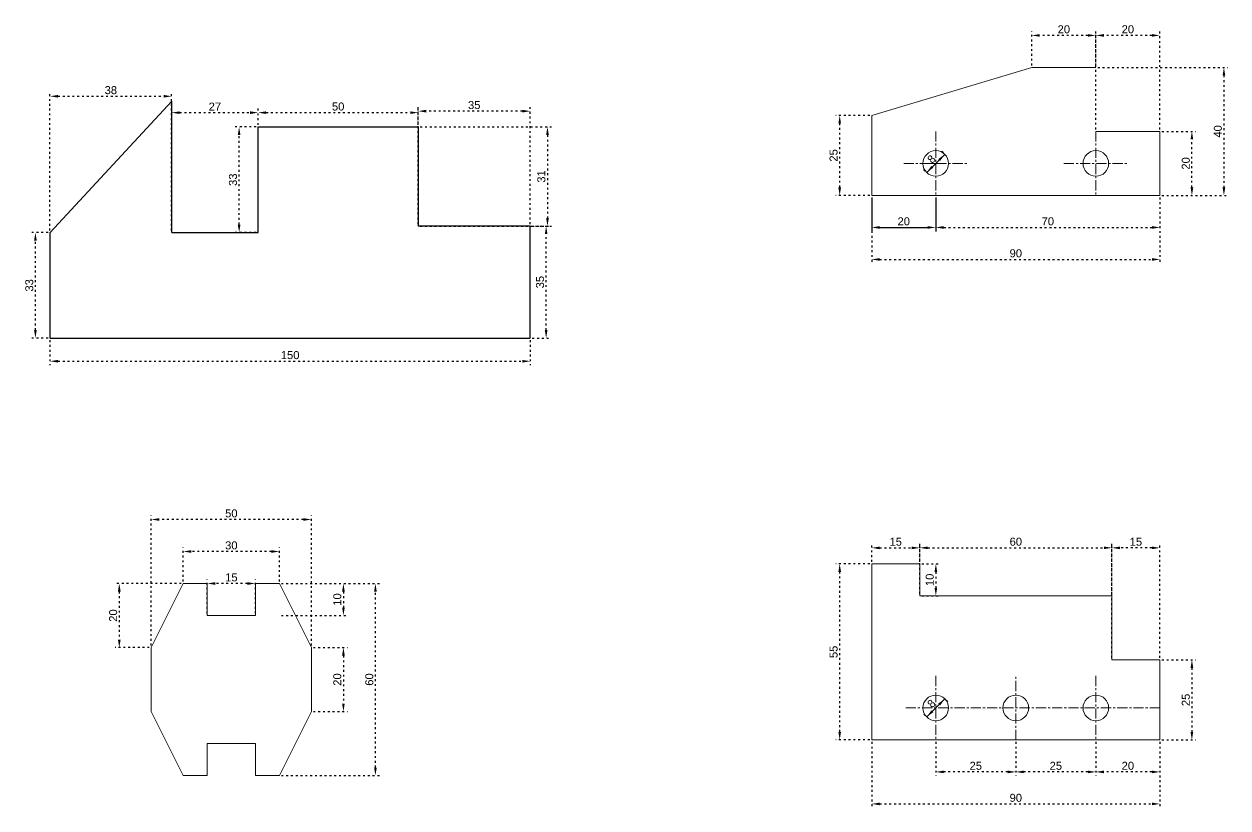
# Model space of a CAD drawing. Header units: millimetres. Extents: x 1655 to 2052, y 242 to 1814.
# Drawn here: x 1655.3 to 2031.3, y 1419.9 to 1664.8 of the extents above; entities that cross this region are included whole.
import ezdxf

# ---------------------------------------------------------------- set-up
doc = ezdxf.new("R2010")
doc.units = ezdxf.units.MM
doc.header["$LTSCALE"] = 0.0005
doc.linetypes.add('ACAD_ISO03W100', pattern=[30, 12, -18])
doc.linetypes.add('CENTERX2', pattern=[101.6, 63.5, -12.7, 12.7, -12.7])
doc.styles.get("Standard").update_dxf_attribs({"font": 'arial.ttf'})
doc.dimstyles.new('ISO-25', dxfattribs={"dimtxt": 2.5, "dimasz": 2.5, "dimexe": 1.25, "dimexo": 0.625, "dimtad": 1, "dimtxsty": 'Standard', "dimcen": 2.5, "dimadec": 0, "dimazin": 0, "dimtfac": 1, "dimtmove": 0, "dimatfit": 3, "dimfxl": 1, "dimarcsym": 0})

# ---------------------------------------------------------------- blocks, each defined once
blk = doc.blocks.new('*D1')
at = {"layer": 'Defpoints', "color": 0, "linetype": 'ACAD_ISO03W100', "lineweight": -2, "ltscale": 100, "transparency": 16777216}
for p, q in [((1728.36, 1633.28), (1728.36, 1638.37)), ((1730.86, 1637.12), (1775.86, 1637.12)), ((1778.36, 1633.28), (1778.36, 1638.37))]:
    blk.add_line(p, q, dxfattribs=at)
at = {"layer": 'Defpoints', "color": 0, "linetype": 'ACAD_ISO03W100', "lineweight": 20, "ltscale": 100, "transparency": 16777216}
for p in [(1778.36, 1637.12), (1728.36, 1632.66), (1778.36, 1632.66)]:
    blk.add_point(p, dxfattribs=at)
for points in [[(1730.86, 1637.53), (1730.86, 1636.7), (1728.36, 1637.12)], [(1775.86, 1637.53), (1775.86, 1636.7), (1778.36, 1637.12)]]:
    blk.add_solid(points, dxfattribs=at)
at = {"layer": 'Defpoints', "color": 0, "linetype": 'ACAD_ISO03W100', "lineweight": 20, "ltscale": 100, "transparency": 16777216, "insert": (1753.36, 1639.02), "char_height": 2.5, "attachment_point": 5}
blk.add_mtext('50', dxfattribs=at)
blk = doc.blocks.new('*D2')
at = {"layer": 'Defpoints', "color": 0, "linetype": 'ACAD_ISO03W100', "lineweight": -2, "ltscale": 100, "transparency": 16777216}
for p, q in [((1778.36, 1602.28), (1778.36, 1638.83)), ((1810.86, 1637.58), (1780.86, 1637.58)), ((1813.36, 1602.28), (1813.36, 1638.83))]:
    blk.add_line(p, q, dxfattribs=at)
at = {"layer": 'Defpoints', "color": 0, "linetype": 'ACAD_ISO03W100', "lineweight": 20, "ltscale": 100, "transparency": 16777216}
for p in [(1778.36, 1637.58), (1778.36, 1601.66), (1813.36, 1601.66)]:
    blk.add_point(p, dxfattribs=at)
for points in [[(1780.86, 1638), (1780.86, 1637.16), (1778.36, 1637.58)], [(1810.86, 1638), (1810.86, 1637.16), (1813.36, 1637.58)]]:
    blk.add_solid(points, dxfattribs=at)
at = {"layer": 'Defpoints', "color": 0, "linetype": 'ACAD_ISO03W100', "lineweight": 20, "ltscale": 100, "transparency": 16777216, "insert": (1795.86, 1639.48), "char_height": 2.5, "attachment_point": 5}
blk.add_mtext('35', dxfattribs=at)
blk = doc.blocks.new('*D3')
at = {"layer": 'Defpoints', "color": 0, "linetype": 'ACAD_ISO03W100', "lineweight": -2, "ltscale": 100, "transparency": 16777216}
for p, q in [((1701.36, 1600.28), (1701.36, 1638.37)), ((1703.86, 1637.12), (1725.86, 1637.12)), ((1728.36, 1600.28), (1728.36, 1638.37))]:
    blk.add_line(p, q, dxfattribs=at)
at = {"layer": 'Defpoints', "color": 0, "linetype": 'ACAD_ISO03W100', "lineweight": 20, "ltscale": 100, "transparency": 16777216}
for p in [(1728.36, 1637.12), (1701.36, 1599.66), (1728.36, 1599.66)]:
    blk.add_point(p, dxfattribs=at)
for points in [[(1703.86, 1637.53), (1703.86, 1636.7), (1701.36, 1637.12)], [(1725.86, 1637.53), (1725.86, 1636.7), (1728.36, 1637.12)]]:
    blk.add_solid(points, dxfattribs=at)
at = {"layer": 'Defpoints', "color": 0, "linetype": 'ACAD_ISO03W100', "lineweight": 20, "ltscale": 100, "transparency": 16777216, "insert": (1714.86, 1639), "char_height": 2.5, "attachment_point": 5}
blk.add_mtext('27', dxfattribs=at)
blk = doc.blocks.new('*D4')
at = {"layer": 'Defpoints', "color": 0, "linetype": 'ACAD_ISO03W100', "lineweight": -2, "ltscale": 100, "transparency": 16777216}
for p, q in [((1813.99, 1601.66), (1819.57, 1601.66)), ((1818.32, 1569.16), (1818.32, 1599.16)), ((1813.99, 1566.66), (1819.57, 1566.66))]:
    blk.add_line(p, q, dxfattribs=at)
at = {"layer": 'Defpoints', "color": 0, "linetype": 'ACAD_ISO03W100', "lineweight": 20, "ltscale": 100, "transparency": 16777216}
for p in [(1813.36, 1601.66), (1818.32, 1601.66), (1813.36, 1566.66)]:
    blk.add_point(p, dxfattribs=at)
for points in [[(1817.9, 1599.16), (1818.73, 1599.16), (1818.32, 1601.66)], [(1817.9, 1569.16), (1818.73, 1569.16), (1818.32, 1566.66)]]:
    blk.add_solid(points, dxfattribs=at)
at = {"layer": 'Defpoints', "color": 0, "linetype": 'ACAD_ISO03W100', "lineweight": 20, "ltscale": 100, "transparency": 16777216, "insert": (1816.42, 1584.16), "char_height": 2.5, "attachment_point": 5, "rotation": 90}
blk.add_mtext('35', dxfattribs=at)
blk = doc.blocks.new('*D5')
at = {"layer": 'Defpoints', "color": 0, "linetype": 'ACAD_ISO03W100', "lineweight": -2, "ltscale": 100, "transparency": 16777216}
for p, q in [((1778.99, 1632.66), (1819.98, 1632.66)), ((1818.73, 1630.16), (1818.73, 1604.16)), ((1778.99, 1601.66), (1819.98, 1601.66))]:
    blk.add_line(p, q, dxfattribs=at)
at = {"layer": 'Defpoints', "color": 0, "linetype": 'ACAD_ISO03W100', "lineweight": 20, "ltscale": 100, "transparency": 16777216}
for p in [(1778.36, 1632.66), (1778.36, 1601.66), (1818.73, 1601.66)]:
    blk.add_point(p, dxfattribs=at)
for points in [[(1818.32, 1630.16), (1819.15, 1630.16), (1818.73, 1632.66)], [(1818.32, 1604.16), (1819.15, 1604.16), (1818.73, 1601.66)]]:
    blk.add_solid(points, dxfattribs=at)
at = {"layer": 'Defpoints', "color": 0, "linetype": 'ACAD_ISO03W100', "lineweight": 20, "ltscale": 100, "transparency": 16777216, "insert": (1816.83, 1617.16), "char_height": 2.5, "attachment_point": 5, "rotation": 90}
blk.add_mtext('31', dxfattribs=at)
blk = doc.blocks.new('*D6')
at = {"layer": 'Defpoints', "color": 0, "linetype": 'ACAD_ISO03W100', "lineweight": -2, "ltscale": 100, "transparency": 16777216}
for p, q in [((1663.36, 1566.03), (1663.36, 1558.2)), ((1813.36, 1566.03), (1813.36, 1558.2)), ((1665.86, 1559.45), (1810.86, 1559.45))]:
    blk.add_line(p, q, dxfattribs=at)
at = {"layer": 'Defpoints', "color": 0, "linetype": 'ACAD_ISO03W100', "lineweight": 20, "ltscale": 100, "transparency": 16777216}
for p in [(1663.36, 1566.66), (1813.36, 1566.66), (1813.36, 1559.45)]:
    blk.add_point(p, dxfattribs=at)
for points in [[(1665.86, 1559.86), (1665.86, 1559.03), (1663.36, 1559.45)], [(1810.86, 1559.86), (1810.86, 1559.03), (1813.36, 1559.45)]]:
    blk.add_solid(points, dxfattribs=at)
at = {"layer": 'Defpoints', "color": 0, "linetype": 'ACAD_ISO03W100', "lineweight": 20, "ltscale": 100, "transparency": 16777216, "insert": (1738.36, 1561.35), "char_height": 2.5, "attachment_point": 5}
blk.add_mtext('150', dxfattribs=at)
blk = doc.blocks.new('*D7')
at = {"layer": 'Defpoints', "color": 0, "linetype": 'ACAD_ISO03W100', "lineweight": -2, "ltscale": 100, "transparency": 16777216}
for p, q in [((1662.74, 1599.66), (1657.56, 1599.66)), ((1658.81, 1569.16), (1658.81, 1597.16)), ((1662.74, 1566.66), (1657.56, 1566.66))]:
    blk.add_line(p, q, dxfattribs=at)
at = {"layer": 'Defpoints', "color": 0, "linetype": 'ACAD_ISO03W100', "lineweight": 20, "ltscale": 100, "transparency": 16777216}
for p in [(1658.81, 1599.66), (1663.36, 1599.66), (1663.36, 1566.66)]:
    blk.add_point(p, dxfattribs=at)
for points in [[(1658.39, 1597.16), (1659.23, 1597.16), (1658.81, 1599.66)], [(1658.39, 1569.16), (1659.23, 1569.16), (1658.81, 1566.66)]]:
    blk.add_solid(points, dxfattribs=at)
at = {"layer": 'Defpoints', "color": 0, "linetype": 'ACAD_ISO03W100', "lineweight": 20, "ltscale": 100, "transparency": 16777216, "insert": (1656.91, 1583.16), "char_height": 2.5, "attachment_point": 5, "rotation": 90}
blk.add_mtext('33', dxfattribs=at)
blk = doc.blocks.new('*D8')
at = {"layer": 'Defpoints', "color": 0, "linetype": 'ACAD_ISO03W100', "lineweight": -2, "ltscale": 100, "transparency": 16777216}
for p, q in [((1663.36, 1600.28), (1663.36, 1643.48)), ((1701.36, 1600.28), (1701.36, 1643.48)), ((1665.86, 1642.23), (1698.86, 1642.23))]:
    blk.add_line(p, q, dxfattribs=at)
at = {"layer": 'Defpoints', "color": 0, "linetype": 'ACAD_ISO03W100', "lineweight": 20, "ltscale": 100, "transparency": 16777216}
for p in [(1701.36, 1642.23), (1663.36, 1599.66), (1701.36, 1599.66)]:
    blk.add_point(p, dxfattribs=at)
for points in [[(1665.86, 1642.65), (1665.86, 1641.82), (1663.36, 1642.23)], [(1698.86, 1642.65), (1698.86, 1641.82), (1701.36, 1642.23)]]:
    blk.add_solid(points, dxfattribs=at)
at = {"layer": 'Defpoints', "color": 0, "linetype": 'ACAD_ISO03W100', "lineweight": 20, "ltscale": 100, "transparency": 16777216, "insert": (1682.36, 1644.13), "char_height": 2.5, "attachment_point": 5}
blk.add_mtext('38', dxfattribs=at)
blk = doc.blocks.new('*D9')
at = {"layer": 'Defpoints', "color": 0, "linetype": 'ACAD_ISO03W100', "lineweight": -2, "ltscale": 100, "transparency": 16777216}
for p, q in [((1727.74, 1632.66), (1721.18, 1632.66)), ((1722.43, 1602.16), (1722.43, 1630.16)), ((1727.74, 1599.66), (1721.18, 1599.66))]:
    blk.add_line(p, q, dxfattribs=at)
at = {"layer": 'Defpoints', "color": 0, "linetype": 'ACAD_ISO03W100', "lineweight": 20, "ltscale": 100, "transparency": 16777216}
for p in [(1722.43, 1632.66), (1728.36, 1632.66), (1728.36, 1599.66)]:
    blk.add_point(p, dxfattribs=at)
for points in [[(1722.01, 1630.16), (1722.84, 1630.16), (1722.43, 1632.66)], [(1722.01, 1602.16), (1722.84, 1602.16), (1722.43, 1599.66)]]:
    blk.add_solid(points, dxfattribs=at)
at = {"layer": 'Defpoints', "color": 0, "linetype": 'ACAD_ISO03W100', "lineweight": 20, "ltscale": 100, "transparency": 16777216, "insert": (1720.52, 1616.16), "char_height": 2.5, "attachment_point": 5, "rotation": 90}
blk.add_mtext('33', dxfattribs=at)
blk = doc.blocks.new('*D26')
at = {"layer": 'Defpoints', "color": 0, "linetype": 'ACAD_ISO03W100', "lineweight": -2, "ltscale": 100, "transparency": 16777216}
for p, q in [((1920, 1610.63), (1920, 1590)), ((2010, 1610.63), (2010, 1590)), ((1922.5, 1591.25), (2007.5, 1591.25))]:
    blk.add_line(p, q, dxfattribs=at)
at = {"layer": 'Defpoints', "color": 0, "linetype": 'ACAD_ISO03W100', "lineweight": 20, "ltscale": 100, "transparency": 16777216}
for p in [(1920, 1611.25), (2010, 1611.25), (2010, 1591.25)]:
    blk.add_point(p, dxfattribs=at)
for points in [[(1922.5, 1591.67), (1922.5, 1590.83), (1920, 1591.25)], [(2007.5, 1591.67), (2007.5, 1590.83), (2010, 1591.25)]]:
    blk.add_solid(points, dxfattribs=at)
at = {"layer": 'Defpoints', "color": 0, "linetype": 'ACAD_ISO03W100', "lineweight": 20, "ltscale": 100, "transparency": 16777216, "insert": (1965, 1593.15), "char_height": 2.5, "attachment_point": 5}
blk.add_mtext('90', dxfattribs=at)
blk = doc.blocks.new('*D27')
at = {"layer": 'Defpoints', "color": 0, "lineweight": -2, "ltscale": 100, "transparency": 16777216}
for p, q in [((1920, 1610.63), (1920, 1600)), ((1940, 1610.63), (1940, 1600)), ((1922.5, 1601.25), (1937.5, 1601.25))]:
    blk.add_line(p, q, dxfattribs=at)
at = {"layer": 'Defpoints', "color": 0, "lineweight": 20, "ltscale": 100, "transparency": 16777216}
for p in [(1920, 1611.25), (1940, 1611.25), (1940, 1601.25)]:
    blk.add_point(p, dxfattribs=at)
for points in [[(1922.5, 1601.67), (1922.5, 1600.83), (1920, 1601.25)], [(1937.5, 1601.67), (1937.5, 1600.83), (1940, 1601.25)]]:
    blk.add_solid(points, dxfattribs=at)
at = {"layer": 'Defpoints', "color": 0, "lineweight": 20, "ltscale": 100, "transparency": 16777216, "insert": (1930, 1603.15), "char_height": 2.5, "attachment_point": 5}
blk.add_mtext('20', dxfattribs=at)
blk = doc.blocks.new('*D28')
at = {"layer": 'Defpoints', "color": 0, "linetype": 'ACAD_ISO03W100', "lineweight": -2, "ltscale": 100, "transparency": 16777216}
for p, q in [((2010.63, 1631.25), (2021.25, 1631.25)), ((2020, 1613.75), (2020, 1628.75)), ((2010.63, 1611.25), (2021.25, 1611.25))]:
    blk.add_line(p, q, dxfattribs=at)
at = {"layer": 'Defpoints', "color": 0, "linetype": 'ACAD_ISO03W100', "lineweight": 20, "ltscale": 100, "transparency": 16777216}
for p in [(2010, 1631.25), (2020, 1631.25), (2010, 1611.25)]:
    blk.add_point(p, dxfattribs=at)
for points in [[(2019.58, 1628.75), (2020.42, 1628.75), (2020, 1631.25)], [(2019.58, 1613.75), (2020.42, 1613.75), (2020, 1611.25)]]:
    blk.add_solid(points, dxfattribs=at)
at = {"layer": 'Defpoints', "color": 0, "linetype": 'ACAD_ISO03W100', "lineweight": 20, "ltscale": 100, "transparency": 16777216, "insert": (2018.1, 1621.25), "char_height": 2.5, "attachment_point": 5, "rotation": 90}
blk.add_mtext('20', dxfattribs=at)
blk = doc.blocks.new('*D29')
at = {"layer": 'Defpoints', "color": 0, "linetype": 'ACAD_ISO03W100', "lineweight": -2, "ltscale": 100, "transparency": 16777216}
for p, q in [((1940, 1610.63), (1940, 1600)), ((2010, 1610.63), (2010, 1600)), ((1942.5, 1601.25), (2007.5, 1601.25))]:
    blk.add_line(p, q, dxfattribs=at)
at = {"layer": 'Defpoints', "color": 0, "linetype": 'ACAD_ISO03W100', "lineweight": 20, "ltscale": 100, "transparency": 16777216}
for p in [(1940, 1611.25), (2010, 1611.25), (2010, 1601.25)]:
    blk.add_point(p, dxfattribs=at)
for points in [[(1942.5, 1601.67), (1942.5, 1600.83), (1940, 1601.25)], [(2007.5, 1601.67), (2007.5, 1600.83), (2010, 1601.25)]]:
    blk.add_solid(points, dxfattribs=at)
at = {"layer": 'Defpoints', "color": 0, "linetype": 'ACAD_ISO03W100', "lineweight": 20, "ltscale": 100, "transparency": 16777216, "insert": (1975, 1603.15), "char_height": 2.5, "attachment_point": 5}
blk.add_mtext('70', dxfattribs=at)
blk = doc.blocks.new('*D30')
at = {"layer": 'Defpoints', "color": 0, "linetype": 'ACAD_ISO03W100', "lineweight": -2, "ltscale": 100, "transparency": 16777216}
for p, q in [((1919.38, 1636.25), (1908.75, 1636.25)), ((1910, 1613.75), (1910, 1633.75)), ((1919.38, 1611.25), (1908.75, 1611.25))]:
    blk.add_line(p, q, dxfattribs=at)
at = {"layer": 'Defpoints', "color": 0, "linetype": 'ACAD_ISO03W100', "lineweight": 20, "ltscale": 100, "transparency": 16777216}
for p in [(1910, 1636.25), (1920, 1636.25), (1920, 1611.25)]:
    blk.add_point(p, dxfattribs=at)
for points in [[(1909.58, 1633.75), (1910.42, 1633.75), (1910, 1636.25)], [(1909.58, 1613.75), (1910.42, 1613.75), (1910, 1611.25)]]:
    blk.add_solid(points, dxfattribs=at)
at = {"layer": 'Defpoints', "color": 0, "linetype": 'ACAD_ISO03W100', "lineweight": 20, "ltscale": 100, "transparency": 16777216, "insert": (1908.1, 1623.75), "char_height": 2.5, "attachment_point": 5, "rotation": 90}
blk.add_mtext('25', dxfattribs=at)
blk = doc.blocks.new('*D31')
at = {"layer": 'Defpoints', "color": 0, "linetype": 'ACAD_ISO03W100', "lineweight": -2, "ltscale": 100, "transparency": 16777216}
for p, q in [((1970, 1651.88), (1970, 1662.5)), ((1990, 1651.88), (1990, 1662.5)), ((1987.5, 1661.25), (1972.5, 1661.25))]:
    blk.add_line(p, q, dxfattribs=at)
at = {"layer": 'Defpoints', "color": 0, "linetype": 'ACAD_ISO03W100', "lineweight": 20, "ltscale": 100, "transparency": 16777216}
for p in [(1970, 1661.25), (1970, 1651.25), (1990, 1651.25)]:
    blk.add_point(p, dxfattribs=at)
for points in [[(1972.5, 1661.67), (1972.5, 1660.83), (1970, 1661.25)], [(1987.5, 1661.67), (1987.5, 1660.83), (1990, 1661.25)]]:
    blk.add_solid(points, dxfattribs=at)
at = {"layer": 'Defpoints', "color": 0, "linetype": 'ACAD_ISO03W100', "lineweight": 20, "ltscale": 100, "transparency": 16777216, "insert": (1980, 1663.15), "char_height": 2.5, "attachment_point": 5}
blk.add_mtext('20', dxfattribs=at)
blk = doc.blocks.new('*D32')
at = {"layer": 'Defpoints', "color": 0, "linetype": 'ACAD_ISO03W100', "lineweight": -2, "ltscale": 100, "transparency": 16777216}
for p, q in [((1990, 1631.88), (1990, 1662.5)), ((2010, 1631.88), (2010, 1662.5)), ((2007.5, 1661.25), (1992.5, 1661.25))]:
    blk.add_line(p, q, dxfattribs=at)
at = {"layer": 'Defpoints', "color": 0, "linetype": 'ACAD_ISO03W100', "lineweight": 20, "ltscale": 100, "transparency": 16777216}
for p in [(1990, 1661.25), (1990, 1631.25), (2010, 1631.25)]:
    blk.add_point(p, dxfattribs=at)
for points in [[(1992.5, 1661.67), (1992.5, 1660.83), (1990, 1661.25)], [(2007.5, 1661.67), (2007.5, 1660.83), (2010, 1661.25)]]:
    blk.add_solid(points, dxfattribs=at)
at = {"layer": 'Defpoints', "color": 0, "linetype": 'ACAD_ISO03W100', "lineweight": 20, "ltscale": 100, "transparency": 16777216, "insert": (2000, 1663.15), "char_height": 2.5, "attachment_point": 5}
blk.add_mtext('20', dxfattribs=at)
blk = doc.blocks.new('*D33')
at = {"layer": 'Defpoints', "color": 0, "linetype": 'ACAD_ISO03W100', "lineweight": -2, "ltscale": 100, "transparency": 16777216}
for p, q in [((1990.63, 1651.25), (2031.25, 1651.25)), ((2030, 1648.75), (2030, 1613.75)), ((2010.63, 1611.25), (2031.25, 1611.25))]:
    blk.add_line(p, q, dxfattribs=at)
at = {"layer": 'Defpoints', "color": 0, "linetype": 'ACAD_ISO03W100', "lineweight": 20, "ltscale": 100, "transparency": 16777216}
for p in [(1990, 1651.25), (2010, 1611.25), (2030, 1611.25)]:
    blk.add_point(p, dxfattribs=at)
for points in [[(2029.58, 1648.75), (2030.42, 1648.75), (2030, 1651.25)], [(2029.58, 1613.75), (2030.42, 1613.75), (2030, 1611.25)]]:
    blk.add_solid(points, dxfattribs=at)
at = {"layer": 'Defpoints', "color": 0, "linetype": 'ACAD_ISO03W100', "lineweight": 20, "ltscale": 100, "transparency": 16777216, "insert": (2028.1, 1631.25), "char_height": 2.5, "attachment_point": 5, "rotation": 90}
blk.add_mtext('40', dxfattribs=at)
blk = doc.blocks.new('*D34')
at = {"layer": 'Defpoints', "color": 0, "linetype": 'ByBlock', "lineweight": -2, "ltscale": 100, "transparency": 16777216}
for p, q in [((1942.39, 1624.52), (1941.94, 1624.96)), ((1941.06, 1622.31), (1938.94, 1620.19)), ((1936.73, 1618.86), (1936.29, 1619.31))]:
    blk.add_line(p, q, dxfattribs=at)
at = {"layer": 'Defpoints', "color": 0, "linetype": 'ByBlock', "lineweight": 20, "ltscale": 100, "transparency": 16777216}
for p in [(1942.83, 1624.08), (1937.17, 1618.42), (1937.17, 1618.42)]:
    blk.add_point(p, dxfattribs=at)
for points in [[(1940.77, 1622.61), (1941.36, 1622.02), (1942.83, 1624.08)], [(1938.64, 1620.48), (1939.23, 1619.89), (1937.17, 1618.42)]]:
    blk.add_solid(points, dxfattribs=at)
at = {"layer": 'Defpoints', "color": 0, "linetype": 'ByBlock', "lineweight": 20, "ltscale": 100, "transparency": 16777216, "insert": (1938.66, 1622.59), "char_height": 2.5, "attachment_point": 5, "rotation": 45}
blk.add_mtext('8', dxfattribs=at)
blk = doc.blocks.new('*D35')
at = {"layer": 'Defpoints', "color": 0, "linetype": 'ACAD_ISO03W100', "lineweight": -2, "ltscale": 100, "transparency": 16777216}
for p, q in [((1745.63, 1470), (1756.25, 1470)), ((1755, 1467.5), (1755, 1452.5)), ((1745.63, 1450), (1756.25, 1450))]:
    blk.add_line(p, q, dxfattribs=at)
at = {"layer": 'Defpoints', "color": 0, "linetype": 'ACAD_ISO03W100', "lineweight": 20, "ltscale": 100, "transparency": 16777216}
for p in [(1745, 1470), (1745, 1450), (1755, 1450)]:
    blk.add_point(p, dxfattribs=at)
for points in [[(1754.58, 1467.5), (1755.42, 1467.5), (1755, 1470)], [(1754.58, 1452.5), (1755.42, 1452.5), (1755, 1450)]]:
    blk.add_solid(points, dxfattribs=at)
at = {"layer": 'Defpoints', "color": 0, "linetype": 'ACAD_ISO03W100', "lineweight": 20, "ltscale": 100, "transparency": 16777216, "insert": (1753.1, 1460), "char_height": 2.5, "attachment_point": 5, "rotation": 90}
blk.add_mtext('20', dxfattribs=at)
blk = doc.blocks.new('*D36')
at = {"layer": 'Defpoints', "color": 0, "linetype": 'ACAD_ISO03W100', "lineweight": -2, "ltscale": 100, "transparency": 16777216}
for p, q in [((1705, 1490.62), (1705, 1501.25)), ((1735, 1490.62), (1735, 1501.25)), ((1732.5, 1500), (1707.5, 1500))]:
    blk.add_line(p, q, dxfattribs=at)
at = {"layer": 'Defpoints', "color": 0, "linetype": 'ACAD_ISO03W100', "lineweight": 20, "ltscale": 100, "transparency": 16777216}
for p in [(1705, 1500), (1705, 1490), (1735, 1490)]:
    blk.add_point(p, dxfattribs=at)
for points in [[(1707.5, 1500.42), (1707.5, 1499.58), (1705, 1500)], [(1732.5, 1500.42), (1732.5, 1499.58), (1735, 1500)]]:
    blk.add_solid(points, dxfattribs=at)
at = {"layer": 'Defpoints', "color": 0, "linetype": 'ACAD_ISO03W100', "lineweight": 20, "ltscale": 100, "transparency": 16777216, "insert": (1720, 1501.9), "char_height": 2.5, "attachment_point": 5}
blk.add_mtext('30', dxfattribs=at)
blk = doc.blocks.new('*D37')
at = {"layer": 'Defpoints', "color": 0, "linetype": 'ACAD_ISO03W100', "lineweight": -2, "ltscale": 100, "transparency": 16777216}
for p, q in [((1712.5, 1480.62), (1712.5, 1491.25)), ((1725, 1490), (1715, 1490)), ((1727.5, 1480.62), (1727.5, 1491.25))]:
    blk.add_line(p, q, dxfattribs=at)
at = {"layer": 'Defpoints', "color": 0, "linetype": 'ACAD_ISO03W100', "lineweight": 20, "ltscale": 100, "transparency": 16777216}
for p in [(1712.5, 1490), (1712.5, 1480), (1727.5, 1480)]:
    blk.add_point(p, dxfattribs=at)
for points in [[(1715, 1490.42), (1715, 1489.58), (1712.5, 1490)], [(1725, 1490.42), (1725, 1489.58), (1727.5, 1490)]]:
    blk.add_solid(points, dxfattribs=at)
at = {"layer": 'Defpoints', "color": 0, "linetype": 'ACAD_ISO03W100', "lineweight": 20, "ltscale": 100, "transparency": 16777216, "insert": (1720, 1491.9), "char_height": 2.5, "attachment_point": 5}
blk.add_mtext('15', dxfattribs=at)
blk = doc.blocks.new('*D38')
at = {"layer": 'Defpoints', "color": 0, "linetype": 'ACAD_ISO03W100', "lineweight": -2, "ltscale": 100, "transparency": 16777216}
for p, q in [((1695, 1470.62), (1695, 1511.25)), ((1742.5, 1510), (1697.5, 1510)), ((1745, 1470.62), (1745, 1511.25))]:
    blk.add_line(p, q, dxfattribs=at)
at = {"layer": 'Defpoints', "color": 0, "linetype": 'ACAD_ISO03W100', "lineweight": 20, "ltscale": 100, "transparency": 16777216}
for p in [(1695, 1510), (1695, 1470), (1745, 1470)]:
    blk.add_point(p, dxfattribs=at)
for points in [[(1697.5, 1510.42), (1697.5, 1509.58), (1695, 1510)], [(1742.5, 1510.42), (1742.5, 1509.58), (1745, 1510)]]:
    blk.add_solid(points, dxfattribs=at)
at = {"layer": 'Defpoints', "color": 0, "linetype": 'ACAD_ISO03W100', "lineweight": 20, "ltscale": 100, "transparency": 16777216, "insert": (1720, 1511.9), "char_height": 2.5, "attachment_point": 5}
blk.add_mtext('50', dxfattribs=at)
blk = doc.blocks.new('*D39')
at = {"layer": 'Defpoints', "color": 0, "linetype": 'ACAD_ISO03W100', "lineweight": -2, "ltscale": 100, "transparency": 16777216}
for p, q in [((1735.63, 1490), (1756.25, 1490)), ((1755, 1487.5), (1755, 1482.5)), ((1735.63, 1480), (1756.25, 1480))]:
    blk.add_line(p, q, dxfattribs=at)
at = {"layer": 'Defpoints', "color": 0, "linetype": 'ACAD_ISO03W100', "lineweight": 20, "ltscale": 100, "transparency": 16777216}
for p in [(1735, 1490), (1735, 1480), (1755, 1480)]:
    blk.add_point(p, dxfattribs=at)
for points in [[(1754.58, 1487.5), (1755.42, 1487.5), (1755, 1490)], [(1754.58, 1482.5), (1755.42, 1482.5), (1755, 1480)]]:
    blk.add_solid(points, dxfattribs=at)
at = {"layer": 'Defpoints', "color": 0, "linetype": 'ACAD_ISO03W100', "lineweight": 20, "ltscale": 100, "transparency": 16777216, "insert": (1753.1, 1485), "char_height": 2.5, "attachment_point": 5, "rotation": 90}
blk.add_mtext('10', dxfattribs=at)
blk = doc.blocks.new('*D40')
at = {"layer": 'Defpoints', "color": 0, "linetype": 'ACAD_ISO03W100', "lineweight": -2, "ltscale": 100, "transparency": 16777216}
for p, q in [((1704.38, 1490), (1683.75, 1490)), ((1685, 1487.5), (1685, 1472.5)), ((1694.38, 1470), (1683.75, 1470))]:
    blk.add_line(p, q, dxfattribs=at)
at = {"layer": 'Defpoints', "color": 0, "linetype": 'ACAD_ISO03W100', "lineweight": 20, "ltscale": 100, "transparency": 16777216}
for p in [(1705, 1490), (1685, 1470), (1695, 1470)]:
    blk.add_point(p, dxfattribs=at)
for points in [[(1684.58, 1487.5), (1685.42, 1487.5), (1685, 1490)], [(1684.58, 1472.5), (1685.42, 1472.5), (1685, 1470)]]:
    blk.add_solid(points, dxfattribs=at)
at = {"layer": 'Defpoints', "color": 0, "linetype": 'ACAD_ISO03W100', "lineweight": 20, "ltscale": 100, "transparency": 16777216, "insert": (1683.1, 1480), "char_height": 2.5, "attachment_point": 5, "rotation": 90}
blk.add_mtext('20', dxfattribs=at)
blk = doc.blocks.new('*D41')
at = {"layer": 'Defpoints', "color": 0, "linetype": 'ACAD_ISO03W100', "lineweight": -2, "ltscale": 100, "transparency": 16777216}
for p, q in [((1735.63, 1490), (1766.25, 1490)), ((1765, 1432.5), (1765, 1487.5)), ((1735.63, 1430), (1766.25, 1430))]:
    blk.add_line(p, q, dxfattribs=at)
at = {"layer": 'Defpoints', "color": 0, "linetype": 'ACAD_ISO03W100', "lineweight": 20, "ltscale": 100, "transparency": 16777216}
for p in [(1735, 1490), (1765, 1490), (1735, 1430)]:
    blk.add_point(p, dxfattribs=at)
for points in [[(1764.58, 1487.5), (1765.42, 1487.5), (1765, 1490)], [(1764.58, 1432.5), (1765.42, 1432.5), (1765, 1430)]]:
    blk.add_solid(points, dxfattribs=at)
at = {"layer": 'Defpoints', "color": 0, "linetype": 'ACAD_ISO03W100', "lineweight": 20, "ltscale": 100, "transparency": 16777216, "insert": (1763.1, 1460), "char_height": 2.5, "attachment_point": 5, "rotation": 90}
blk.add_mtext('60', dxfattribs=at)
blk = doc.blocks.new('*D49')
at = {"layer": 'Defpoints', "color": 0, "linetype": 'ACAD_ISO03W100', "lineweight": -2, "ltscale": 100, "transparency": 16777216}
for p, q in [((1919.38, 1496.14), (1908.75, 1496.14)), ((1910, 1443.64), (1910, 1493.64)), ((1919.38, 1441.14), (1908.75, 1441.14))]:
    blk.add_line(p, q, dxfattribs=at)
at = {"layer": 'Defpoints', "color": 0, "linetype": 'ACAD_ISO03W100', "lineweight": 20, "ltscale": 100, "transparency": 16777216}
for p in [(1910, 1496.14), (1920, 1496.14), (1920, 1441.14)]:
    blk.add_point(p, dxfattribs=at)
for points in [[(1909.58, 1493.64), (1910.42, 1493.64), (1910, 1496.14)], [(1909.58, 1443.64), (1910.42, 1443.64), (1910, 1441.14)]]:
    blk.add_solid(points, dxfattribs=at)
at = {"layer": 'Defpoints', "color": 0, "linetype": 'ACAD_ISO03W100', "lineweight": 20, "ltscale": 100, "transparency": 16777216, "insert": (1908.1, 1468.64), "char_height": 2.5, "attachment_point": 5, "rotation": 90}
blk.add_mtext('55', dxfattribs=at)
blk = doc.blocks.new('*D50')
at = {"layer": 'Defpoints', "color": 0, "linetype": 'ACAD_ISO03W100', "lineweight": -2, "ltscale": 100, "transparency": 16777216}
for p, q in [((1990, 1440.51), (1990, 1429.89)), ((2010, 1440.51), (2010, 1429.89)), ((2007.5, 1431.14), (1992.5, 1431.14))]:
    blk.add_line(p, q, dxfattribs=at)
at = {"layer": 'Defpoints', "color": 0, "linetype": 'ACAD_ISO03W100', "lineweight": 20, "ltscale": 100, "transparency": 16777216}
for p in [(1990, 1441.14), (2010, 1441.14), (1990, 1431.14)]:
    blk.add_point(p, dxfattribs=at)
for points in [[(1992.5, 1431.55), (1992.5, 1430.72), (1990, 1431.14)], [(2007.5, 1431.55), (2007.5, 1430.72), (2010, 1431.14)]]:
    blk.add_solid(points, dxfattribs=at)
at = {"layer": 'Defpoints', "color": 0, "linetype": 'ACAD_ISO03W100', "lineweight": 20, "ltscale": 100, "transparency": 16777216, "insert": (2000, 1433.04), "char_height": 2.5, "attachment_point": 5}
blk.add_mtext('20', dxfattribs=at)
blk = doc.blocks.new('*D51')
at = {"layer": 'Defpoints', "color": 0, "linetype": 'ACAD_ISO03W100', "lineweight": -2, "ltscale": 100, "transparency": 16777216}
for p, q in [((1965, 1440.51), (1965, 1429.89)), ((1990, 1440.51), (1990, 1429.89)), ((1987.5, 1431.14), (1967.5, 1431.14))]:
    blk.add_line(p, q, dxfattribs=at)
at = {"layer": 'Defpoints', "color": 0, "linetype": 'ACAD_ISO03W100', "lineweight": 20, "ltscale": 100, "transparency": 16777216}
for p in [(1965, 1441.14), (1990, 1441.14), (1965, 1431.14)]:
    blk.add_point(p, dxfattribs=at)
for points in [[(1967.5, 1431.55), (1967.5, 1430.72), (1965, 1431.14)], [(1987.5, 1431.55), (1987.5, 1430.72), (1990, 1431.14)]]:
    blk.add_solid(points, dxfattribs=at)
at = {"layer": 'Defpoints', "color": 0, "linetype": 'ACAD_ISO03W100', "lineweight": 20, "ltscale": 100, "transparency": 16777216, "insert": (1977.5, 1433.04), "char_height": 2.5, "attachment_point": 5}
blk.add_mtext('25', dxfattribs=at)
blk = doc.blocks.new('*D52')
at = {"layer": 'Defpoints', "color": 0, "linetype": 'ACAD_ISO03W100', "lineweight": -2, "ltscale": 100, "transparency": 16777216}
for p, q in [((1940, 1440.51), (1940, 1429.89)), ((1965, 1440.51), (1965, 1429.89)), ((1962.5, 1431.14), (1942.5, 1431.14))]:
    blk.add_line(p, q, dxfattribs=at)
at = {"layer": 'Defpoints', "color": 0, "linetype": 'ACAD_ISO03W100', "lineweight": 20, "ltscale": 100, "transparency": 16777216}
for p in [(1940, 1441.14), (1965, 1441.14), (1940, 1431.14)]:
    blk.add_point(p, dxfattribs=at)
for points in [[(1942.5, 1431.55), (1942.5, 1430.72), (1940, 1431.14)], [(1962.5, 1431.55), (1962.5, 1430.72), (1965, 1431.14)]]:
    blk.add_solid(points, dxfattribs=at)
at = {"layer": 'Defpoints', "color": 0, "linetype": 'ACAD_ISO03W100', "lineweight": 20, "ltscale": 100, "transparency": 16777216, "insert": (1952.5, 1433.04), "char_height": 2.5, "attachment_point": 5}
blk.add_mtext('25', dxfattribs=at)
blk = doc.blocks.new('*D53')
at = {"layer": 'Defpoints', "color": 0, "linetype": 'ACAD_ISO03W100', "lineweight": -2, "ltscale": 100, "transparency": 16777216}
for p, q in [((1920, 1440.51), (1920, 1419.89)), ((2010, 1440.51), (2010, 1419.89)), ((1922.5, 1421.14), (2007.5, 1421.14))]:
    blk.add_line(p, q, dxfattribs=at)
at = {"layer": 'Defpoints', "color": 0, "linetype": 'ACAD_ISO03W100', "lineweight": 20, "ltscale": 100, "transparency": 16777216}
for p in [(1920, 1441.14), (2010, 1441.14), (2010, 1421.14)]:
    blk.add_point(p, dxfattribs=at)
for points in [[(1922.5, 1421.55), (1922.5, 1420.72), (1920, 1421.14)], [(2007.5, 1421.55), (2007.5, 1420.72), (2010, 1421.14)]]:
    blk.add_solid(points, dxfattribs=at)
at = {"layer": 'Defpoints', "color": 0, "linetype": 'ACAD_ISO03W100', "lineweight": 20, "ltscale": 100, "transparency": 16777216, "insert": (1965, 1423.04), "char_height": 2.5, "attachment_point": 5}
blk.add_mtext('90', dxfattribs=at)
blk = doc.blocks.new('*D54')
at = {"layer": 'Defpoints', "color": 0, "linetype": 'ACAD_ISO03W100', "lineweight": -2, "ltscale": 100, "transparency": 16777216}
for p, q in [((2010.63, 1466.14), (2021.25, 1466.14)), ((2020, 1463.64), (2020, 1443.64)), ((2010.63, 1441.14), (2021.25, 1441.14))]:
    blk.add_line(p, q, dxfattribs=at)
at = {"layer": 'Defpoints', "color": 0, "linetype": 'ACAD_ISO03W100', "lineweight": 20, "ltscale": 100, "transparency": 16777216}
for p in [(2010, 1466.14), (2010, 1441.14), (2020, 1441.14)]:
    blk.add_point(p, dxfattribs=at)
for points in [[(2019.58, 1463.64), (2020.42, 1463.64), (2020, 1466.14)], [(2019.58, 1443.64), (2020.42, 1443.64), (2020, 1441.14)]]:
    blk.add_solid(points, dxfattribs=at)
at = {"layer": 'Defpoints', "color": 0, "linetype": 'ACAD_ISO03W100', "lineweight": 20, "ltscale": 100, "transparency": 16777216, "insert": (2018.1, 1453.64), "char_height": 2.5, "attachment_point": 5, "rotation": 90}
blk.add_mtext('25', dxfattribs=at)
blk = doc.blocks.new('*D55')
at = {"layer": 'Defpoints', "color": 0, "linetype": 'ByBlock', "lineweight": -2, "ltscale": 100, "transparency": 16777216}
for p, q in [((1938.94, 1450.07), (1941.06, 1452.2)), ((1943.27, 1453.52), (1943.71, 1453.08)), ((1936.73, 1448.75), (1936.29, 1449.19))]:
    blk.add_line(p, q, dxfattribs=at)
at = {"layer": 'Defpoints', "color": 0, "linetype": 'ByBlock', "lineweight": 20, "ltscale": 100, "transparency": 16777216}
for p in [(1942.83, 1453.96), (1942.83, 1453.96), (1937.17, 1448.31)]:
    blk.add_point(p, dxfattribs=at)
for points in [[(1940.77, 1452.49), (1941.36, 1451.9), (1942.83, 1453.96)], [(1938.64, 1450.37), (1939.23, 1449.78), (1937.17, 1448.31)]]:
    blk.add_solid(points, dxfattribs=at)
at = {"layer": 'Defpoints', "color": 0, "linetype": 'ByBlock', "lineweight": 20, "ltscale": 100, "transparency": 16777216, "insert": (1938.66, 1452.48), "char_height": 2.5, "attachment_point": 5, "rotation": 45}
blk.add_mtext('8', dxfattribs=at)
blk = doc.blocks.new('*D56')
at = {"layer": 'Defpoints', "color": 0, "linetype": 'ACAD_ISO03W100', "lineweight": -2, "ltscale": 100, "transparency": 16777216}
for p, q in [((1920, 1496.76), (1920, 1502.39)), ((1922.5, 1501.14), (1932.5, 1501.14)), ((1935, 1496.76), (1935, 1502.39))]:
    blk.add_line(p, q, dxfattribs=at)
at = {"layer": 'Defpoints', "color": 0, "linetype": 'ACAD_ISO03W100', "lineweight": 20, "ltscale": 100, "transparency": 16777216}
for p in [(1935, 1501.14), (1920, 1496.14), (1935, 1496.14)]:
    blk.add_point(p, dxfattribs=at)
for points in [[(1922.5, 1501.55), (1922.5, 1500.72), (1920, 1501.14)], [(1932.5, 1501.55), (1932.5, 1500.72), (1935, 1501.14)]]:
    blk.add_solid(points, dxfattribs=at)
at = {"layer": 'Defpoints', "color": 0, "linetype": 'ACAD_ISO03W100', "lineweight": 20, "ltscale": 100, "transparency": 16777216, "insert": (1927.5, 1503.04), "char_height": 2.5, "attachment_point": 5}
blk.add_mtext('15', dxfattribs=at)
blk = doc.blocks.new('*D57')
at = {"layer": 'Defpoints', "color": 0, "linetype": 'ACAD_ISO03W100', "lineweight": -2, "ltscale": 100, "transparency": 16777216}
for p, q in [((1995, 1466.76), (1995, 1502.39)), ((2007.5, 1501.14), (1997.5, 1501.14)), ((2010, 1466.76), (2010, 1502.39))]:
    blk.add_line(p, q, dxfattribs=at)
at = {"layer": 'Defpoints', "color": 0, "linetype": 'ACAD_ISO03W100', "lineweight": 20, "ltscale": 100, "transparency": 16777216}
for p in [(1995, 1501.14), (1995, 1466.14), (2010, 1466.14)]:
    blk.add_point(p, dxfattribs=at)
for points in [[(1997.5, 1501.55), (1997.5, 1500.72), (1995, 1501.14)], [(2007.5, 1501.55), (2007.5, 1500.72), (2010, 1501.14)]]:
    blk.add_solid(points, dxfattribs=at)
at = {"layer": 'Defpoints', "color": 0, "linetype": 'ACAD_ISO03W100', "lineweight": 20, "ltscale": 100, "transparency": 16777216, "insert": (2002.5, 1503.04), "char_height": 2.5, "attachment_point": 5}
blk.add_mtext('15', dxfattribs=at)
blk = doc.blocks.new('*D58')
at = {"layer": 'Defpoints', "color": 0, "linetype": 'ACAD_ISO03W100', "lineweight": -2, "ltscale": 100, "transparency": 16777216}
for p, q in [((1935, 1486.76), (1935, 1502.4)), ((1937.5, 1501.15), (1992.5, 1501.15)), ((1995, 1486.76), (1995, 1502.4))]:
    blk.add_line(p, q, dxfattribs=at)
at = {"layer": 'Defpoints', "color": 0, "linetype": 'ACAD_ISO03W100', "lineweight": 20, "ltscale": 100, "transparency": 16777216}
for p in [(1995, 1501.15), (1935, 1486.14), (1995, 1486.14)]:
    blk.add_point(p, dxfattribs=at)
for points in [[(1937.5, 1501.57), (1937.5, 1500.74), (1935, 1501.15)], [(1992.5, 1501.57), (1992.5, 1500.74), (1995, 1501.15)]]:
    blk.add_solid(points, dxfattribs=at)
at = {"layer": 'Defpoints', "color": 0, "linetype": 'ACAD_ISO03W100', "lineweight": 20, "ltscale": 100, "transparency": 16777216, "insert": (1965, 1503.06), "char_height": 2.5, "attachment_point": 5}
blk.add_mtext('60', dxfattribs=at)
blk = doc.blocks.new('*D59')
at = {"layer": 'Defpoints', "color": 0, "linetype": 'ACAD_ISO03W100', "lineweight": -2, "ltscale": 100, "transparency": 16777216}
for p, q in [((1935.63, 1496.14), (1941.28, 1496.14)), ((1940.03, 1493.64), (1940.03, 1488.64)), ((1935.63, 1486.14), (1941.28, 1486.14))]:
    blk.add_line(p, q, dxfattribs=at)
at = {"layer": 'Defpoints', "color": 0, "linetype": 'ACAD_ISO03W100', "lineweight": 20, "ltscale": 100, "transparency": 16777216}
for p in [(1935, 1496.14), (1935, 1486.14), (1940.03, 1486.14)]:
    blk.add_point(p, dxfattribs=at)
for points in [[(1939.62, 1493.64), (1940.45, 1493.64), (1940.03, 1496.14)], [(1939.62, 1488.64), (1940.45, 1488.64), (1940.03, 1486.14)]]:
    blk.add_solid(points, dxfattribs=at)
at = {"layer": 'Defpoints', "color": 0, "linetype": 'ACAD_ISO03W100', "lineweight": 20, "ltscale": 100, "transparency": 16777216, "insert": (1938.13, 1491.14), "char_height": 2.5, "attachment_point": 5, "rotation": 90}
blk.add_mtext('10', dxfattribs=at)

msp = doc.modelspace()

# ---------------------------------------------------------------- linework, layer by layer
at = {"linetype": 'Continuous'}
for p, q in [((1663.365, 1599.657), (1701.365, 1640.657)), ((1701.365, 1599.657), (1701.365, 1640.657)), ((1728.365, 1599.657), (1728.365, 1632.657)), ((1728.365, 1632.657), (1778.365, 1632.657)), ((1778.365, 1632.657), (1778.365, 1601.657)), ((1701.365, 1599.657), (1728.365, 1599.657))]:
    msp.add_line(p, q, dxfattribs=at)
for p, q in [((1663.365, 1566.657), (1663.365, 1599.657)), ((1813.365, 1601.657), (1778.365, 1601.657)), ((1813.365, 1566.657), (1813.365, 1601.657)), ((1663.365, 1566.657), (1813.365, 1566.657))]:
    msp.add_line(p, q)
at = {"layer": 'Defpoints', "linetype": 'ByBlock', "lineweight": 20, "ltscale": 100}
for p, q in [((1920, 1636.25), (1970, 1651.25)), ((1990, 1651.25), (1970, 1651.25)), ((1920, 1611.25), (1920, 1636.25)), ((2010, 1631.25), (1990, 1631.25)), ((2010, 1611.25), (2010, 1631.25)), ((1940, 1621.25), (1936, 1621.25)), ((1942.828, 1624.078), (1937.172, 1618.422)), ((1920, 1611.25), (2010, 1611.25)), ((1920, 1441.135), (1920, 1496.135)), ((1920, 1496.135), (1935, 1496.135)), ((1935, 1496.135), (1935, 1486.135)), ((1695, 1470), (1705, 1490)), ((1705, 1490), (1705, 1490)), ((1705, 1490), (1712.5, 1490)), ((1712.5, 1480), (1712.5, 1490)), ((1735, 1490), (1727.5, 1490)), ((1727.5, 1490), (1727.5, 1480)), ((1735, 1490), (1735, 1490)), ((1735, 1490), (1745, 1470)), ((1935, 1486.135), (1995, 1486.135)), ((1995, 1486.135), (1995, 1466.135)), ((1727.5, 1480), (1712.5, 1480)), ((1695, 1470), (1695, 1450)), ((1695, 1450), (1695, 1470)), ((1695, 1470), (1695, 1470)), ((1745, 1470), (1745, 1450)), ((1995, 1466.135), (2010, 1466.135)), ((2010, 1466.135), (2010, 1441.135)), ((1937.172, 1448.307), (1942.828, 1453.964)), ((1705, 1430), (1695, 1450)), ((1735, 1430), (1745, 1450)), ((2010, 1441.135), (2010, 1451.135)), ((2010, 1441.135), (1920, 1441.135)), ((1940, 1441.135), (1930, 1441.135)), ((1965, 1441.135), (1940, 1441.135)), ((1985, 1441.135), (1960, 1441.135)), ((1990, 1441.135), (1965, 1441.135)), ((2010, 1441.135), (1985, 1441.135)), ((2010, 1441.135), (1990, 1441.135)), ((2010, 1441.135), (2010, 1441.135)), ((2010, 1441.135), (2010, 1441.135)), ((1712.5, 1430), (1712.5, 1440)), ((1712.5, 1440), (1727.5, 1440)), ((1727.5, 1440), (1727.5, 1430)), ((1705, 1430), (1712.5, 1430)), ((1727.5, 1430), (1735, 1430)), ((1745, 1430), (1745, 1430))]:
    msp.add_line(p, q, dxfattribs=at)
at = {"layer": 'Defpoints', "linetype": 'CENTERX2', "lineweight": 20, "ltscale": 100}
for p, q in [((1940, 1631.25), (1940, 1611.25)), ((1990, 1631.25), (1990, 1611.25)), ((1930, 1621.25), (1950, 1621.25)), ((1980, 1621.25), (2000, 1621.25)), ((1940, 1461.135), (1940, 1441.135)), ((1965, 1441.135), (1965, 1461.135)), ((1990, 1461.135), (1990, 1441.135)), ((2010, 1451.135), (1930, 1451.135))]:
    msp.add_line(p, q, dxfattribs=at)
at = {"layer": 'Defpoints', "lineweight": 20, "ltscale": 100}
msp.add_line((1920, 1611.25), (1940, 1611.25), dxfattribs=at)
msp.add_circle((1940, 1621.25), 4, dxfattribs=at)
at = {"layer": 'Defpoints', "linetype": 'ByBlock', "lineweight": 20, "ltscale": 100}
for centre in [(1990, 1621.25), (1940, 1451.135), (1965, 1451.135), (1990, 1451.135)]:
    msp.add_circle(centre, 4, dxfattribs=at)

# ---------------------------------------------------------------- dimensions: what is measured, and where the dimension line sits
at = {"layer": 'Defpoints', "linetype": 'ACAD_ISO03W100', "lineweight": 20, "ltscale": 100}
for base, p1, p2, picture, middle in [((1970, 1661.25), (1990, 1651.25), (1970, 1651.25), '*D31', (1980, 1663.151)), ((1701.365, 1642.232), (1663.365, 1599.657), (1701.365, 1599.657), '*D8', (1682.365, 1644.134)), ((1728.365, 1637.116), (1701.365, 1599.657), (1728.365, 1599.657), '*D3', (1714.865, 1638.996)), ((1778.365, 1637.116), (1728.365, 1632.657), (1778.365, 1632.657), '*D1', (1753.365, 1639.017)), ((1778.365, 1637.581), (1813.365, 1601.657), (1778.365, 1601.657), '*D2', (1795.865, 1639.483)), ((2010, 1601.25), (1940, 1611.25), (2010, 1611.25), '*D29', (1975, 1603.151)), ((1813.365, 1559.446), (1663.365, 1566.657), (1813.365, 1566.657), '*D6', (1738.365, 1561.347)), ((1695, 1510), (1745, 1470), (1695, 1470), '*D38', (1720, 1511.901)), ((1935, 1501.135), (1920, 1496.135), (1935, 1496.135), '*D56', (1927.5, 1503.037)), ((1995, 1501.155), (1935, 1486.135), (1995, 1486.135), '*D58', (1965, 1503.056)), ((1995, 1501.135), (2010, 1466.135), (1995, 1466.135), '*D57', (2002.5, 1503.037)), ((1705, 1500), (1735, 1490), (1705, 1490), '*D36', (1720, 1501.902)), ((1712.5, 1490), (1727.5, 1480), (1712.5, 1480), '*D37', (1720, 1491.901)), ((2010, 1421.135), (1920, 1441.135), (2010, 1441.135), '*D53', (1965, 1423.037)), ((1940, 1431.135), (1965, 1441.135), (1940, 1441.135), '*D52', (1952.5, 1433.037)), ((1965, 1431.135), (1990, 1441.135), (1965, 1441.135), '*D51', (1977.5, 1433.037)), ((1990, 1431.135), (2010, 1441.135), (1990, 1441.135), '*D50', (2000, 1433.037))]:
    dim = msp.add_linear_dim(base=base, p1=p1, p2=p2, dimstyle='ISO-25', dxfattribs=at)
    dim.commit()
    dim.dimension.update_dxf_attribs({"geometry": picture, "text_midpoint": middle})
dim = msp.add_linear_dim(base=(1990, 1661.25), p1=(2010, 1631.25), p2=(1990, 1631.25), dimstyle='ISO-25', override={"dimtmove": 1}, dxfattribs=at)
dim.commit()
dim.dimension.update_dxf_attribs({"geometry": '*D32', "text_midpoint": (2000, 1663.151)})
for base, p1, p2, angle, picture, middle in [((2030, 1611.25), (1990, 1651.25), (2010, 1611.25), 90, '*D33', (2028.099, 1631.25)), ((1910, 1636.25), (1920, 1611.25), (1920, 1636.25), 90, '*D30', (1908.099, 1623.75)), ((1722.427, 1632.657), (1728.365, 1599.657), (1728.365, 1632.657), 90, '*D9', (1720.525, 1616.157)), ((1818.735, 1601.657), (1778.365, 1632.657), (1778.365, 1601.657), 90, '*D5', (1816.832, 1617.157)), ((2020, 1631.25), (2010, 1611.25), (2010, 1631.25), 90, '*D28', (2018.099, 1621.25)), ((2010, 1591.25), (1920, 1611.25), (2010, 1611.25), 180, '*D26', (1965, 1593.151)), ((1658.81, 1599.657), (1663.365, 1566.657), (1663.365, 1599.657), 90, '*D7', (1656.908, 1583.157)), ((1818.318, 1601.657), (1813.365, 1566.657), (1813.365, 1601.657), 90, '*D4', (1816.416, 1584.157)), ((1910, 1496.135), (1920, 1441.135), (1920, 1496.135), 90, '*D49', (1908.104, 1468.635)), ((1940.035, 1486.135), (1935, 1496.135), (1935, 1486.135), 90, '*D59', (1938.133, 1491.135)), ((1685, 1470), (1705, 1490), (1695, 1470), 90, '*D40', (1683.099, 1480)), ((1755, 1480), (1735, 1490), (1735, 1480), 90, '*D39', (1753.099, 1485)), ((1765, 1490), (1735, 1430), (1735, 1490), 90, '*D41', (1763.099, 1460)), ((1755, 1450), (1745, 1470), (1745, 1450), 90, '*D35', (1753.099, 1460)), ((2020, 1441.135), (2010, 1466.135), (2010, 1441.135), 90, '*D54', (2018.099, 1453.635))]:
    dim = msp.add_linear_dim(base=base, p1=p1, p2=p2, angle=angle, dimstyle='ISO-25', dxfattribs=at)
    dim.commit()
    dim.dimension.update_dxf_attribs({"geometry": picture, "text_midpoint": middle})
at = {"layer": 'Defpoints', "linetype": 'ByBlock', "lineweight": 20, "ltscale": 100}
for p1, p2, picture, middle in [((1942.828, 1624.078), (1937.172, 1618.422), '*D34', (1938.655, 1622.595)), ((1937.172, 1448.307), (1942.828, 1453.964), '*D55', (1938.655, 1452.48))]:
    dim = msp.add_aligned_dim(p1=p1, p2=p2, distance=0, dimstyle='ISO-25', dxfattribs=at)
    dim.commit()
    dim.dimension.update_dxf_attribs({"geometry": picture, "text_midpoint": middle})
at = {"layer": 'Defpoints', "lineweight": 20, "ltscale": 100}
dim = msp.add_linear_dim(base=(1940, 1601.25), p1=(1920, 1611.25), p2=(1940, 1611.25), dimstyle='ISO-25', dxfattribs=at)
dim.commit()
dim.dimension.update_dxf_attribs({"geometry": '*D27', "text_midpoint": (1930, 1603.151)})

doc.saveas('drawing.dxf')
